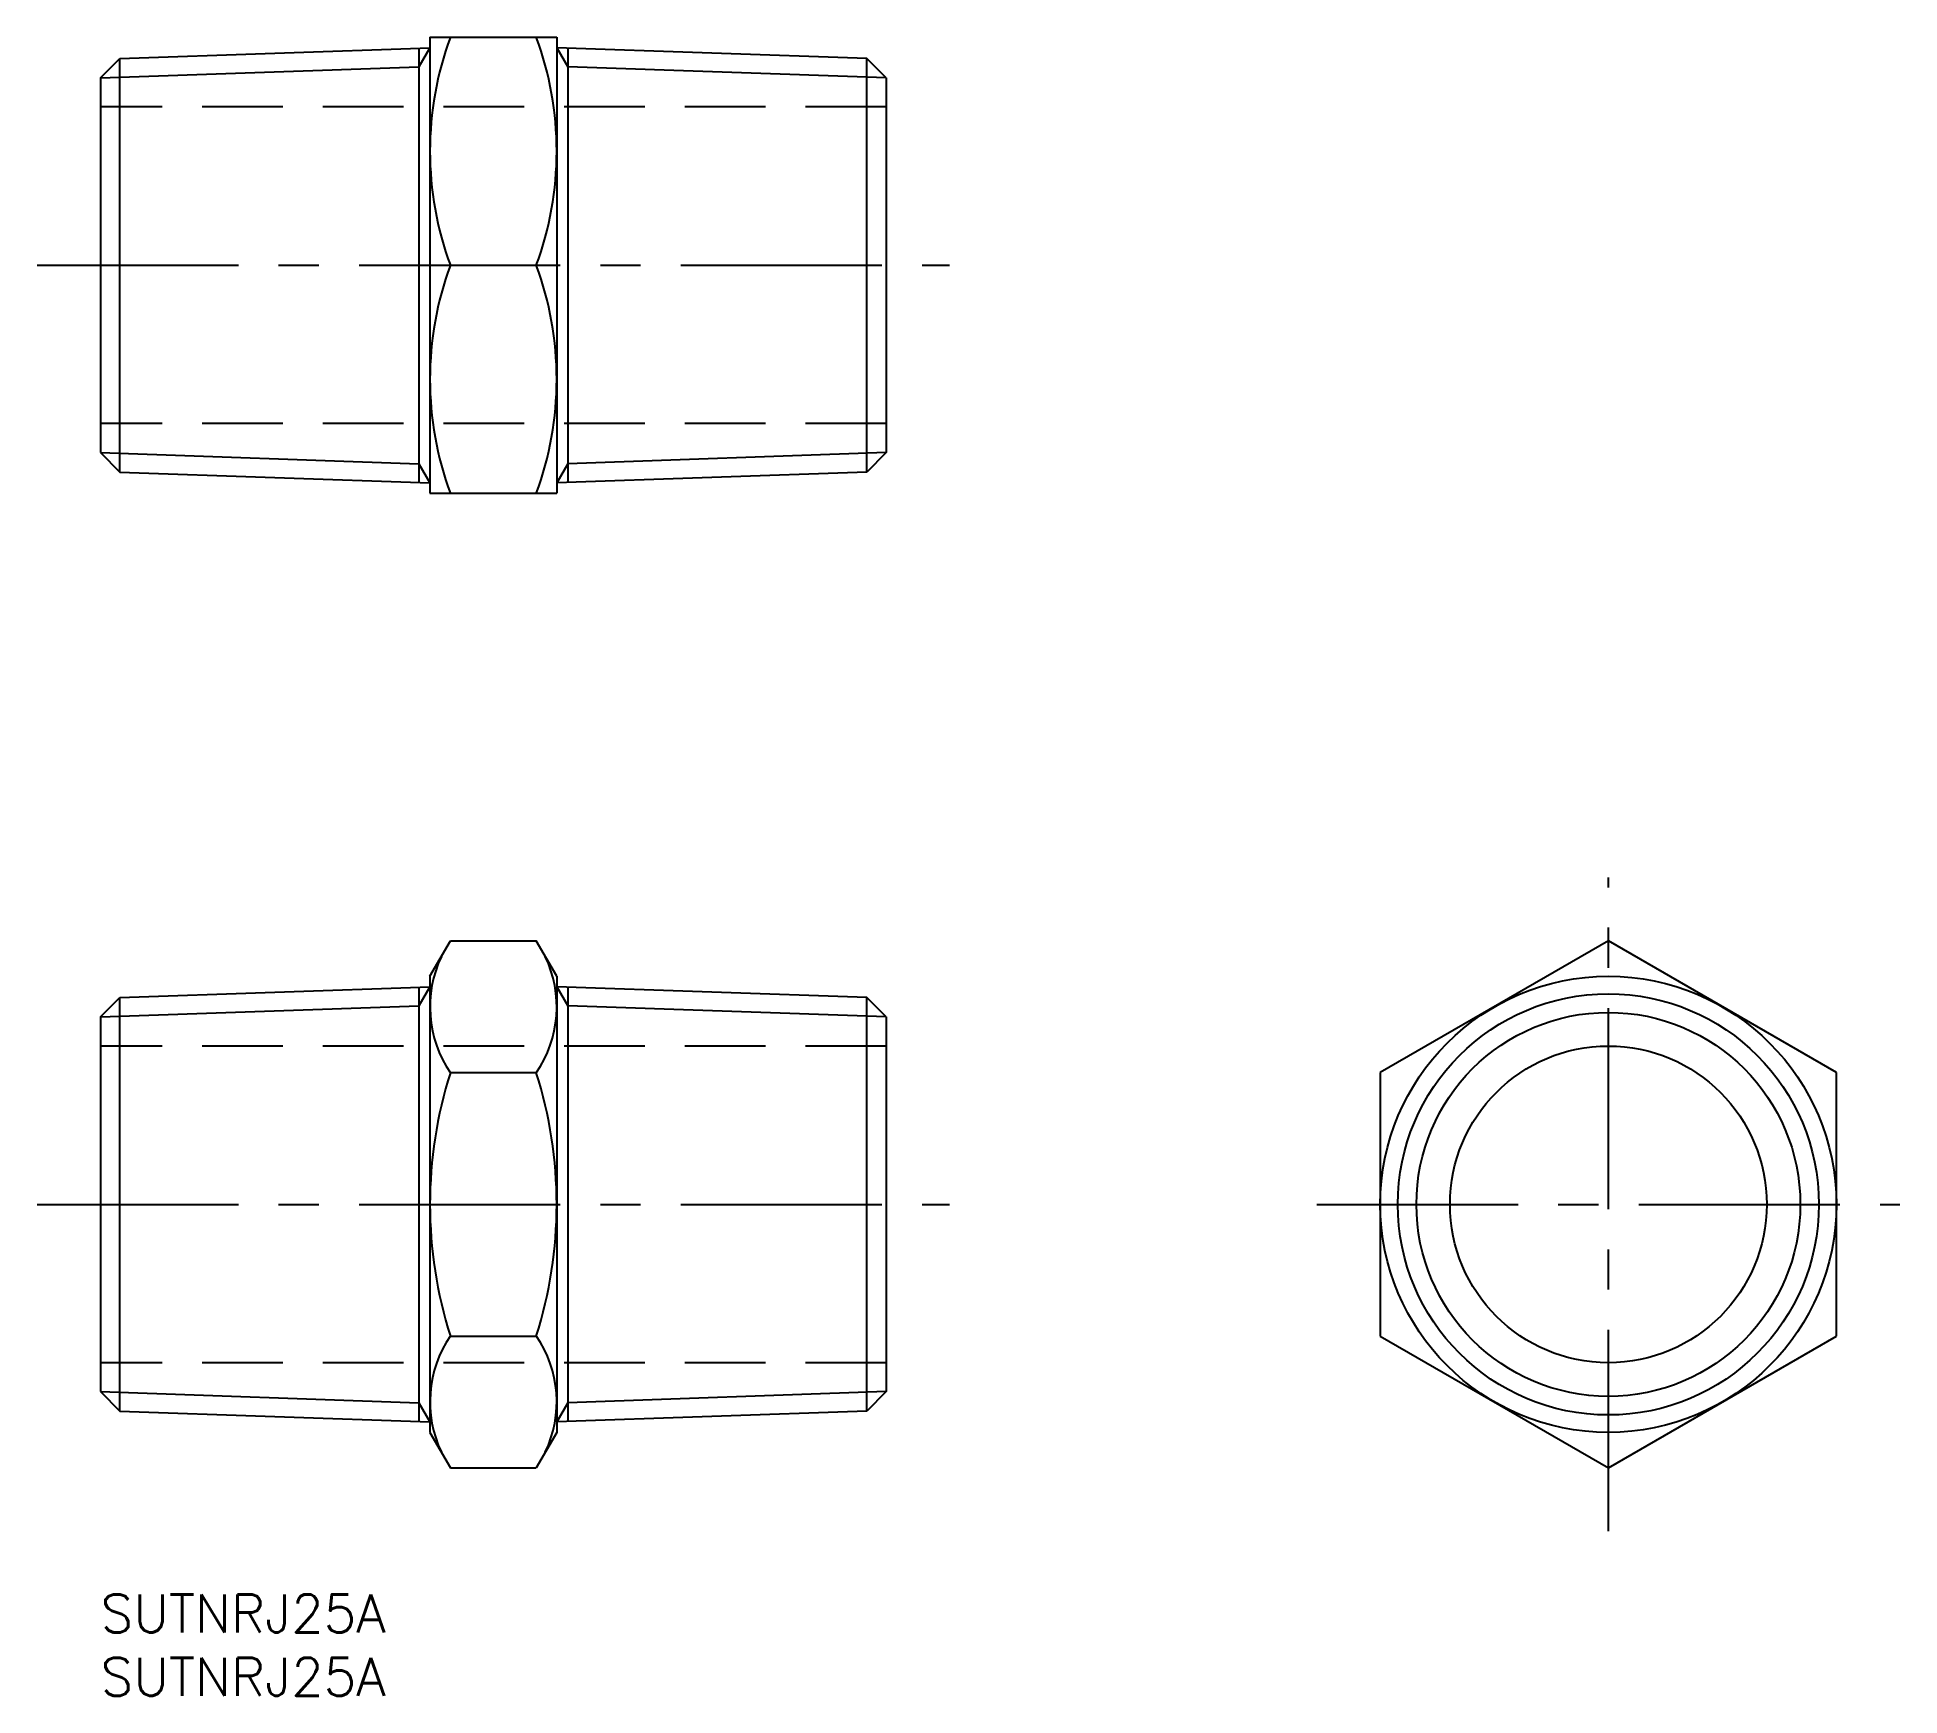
# Model space of a CAD drawing. Extents: x -5 to 142, y -8 to 123.
import ezdxf

# ---------------------------------------------------------------- set-up
doc = ezdxf.new("R2010")
doc.units = 0
doc.header["$LTSCALE"] = 0.5
doc.linetypes.add('CENTER', pattern=[50.8, 31.75, -6.35, 6.35, -6.35])
doc.linetypes.add('DASHED', pattern=[19.05, 12.7, -6.35])
for name, color, linetype in [('MSM_CENTER', 1, 'CENTER'), ('MSM_CONTINUOUS', 7, 'CONTINUOUS'), ('MSM_DASHED', 4, 'DASHED'), ('MSM_NARROW', 5, 'CONTINUOUS'), ('MSM_PART_NUMBER', 7, 'CONTINUOUS')]:
    doc.layers.add(name, color=color, linetype=linetype)
doc.styles.get("Standard").update_dxf_attribs({"font": 'txt.shx', "height": 3, "bigfont": 'bigfont.shx'})

# ---------------------------------------------------------------- blocks, each defined once
blk = doc.blocks.new('*U9')
at = {"layer": 'MSM_PART_NUMBER'}
blk.add_text('SUTNRJ25A', height=3, dxfattribs=at).set_placement((0, -3))
blk = doc.blocks.new('*U10')
at = {"layer": 'MSM_PART_NUMBER'}
blk.add_text('SUTNRJ25A', height=3, dxfattribs=at).set_placement((0, -8))

msp = doc.modelspace()

# ---------------------------------------------------------------- linework, layer by layer
at = {"layer": 'MSM_CENTER'}
for p, q in [((-5, 104.9), (67, 104.9)), ((119.01, 5), (119.01, 56.57)), ((-5, 30.78), (67, 30.78)), ((96.01, 30.78), (142.01, 30.78))]:
    msp.add_line(p, q, dxfattribs=at)
at = {"layer": 'MSM_CONTINUOUS'}
for p, q in [((1.53, 121.21), (26, 122.06)), ((25.13, 122.03), (25.13, 87.76)), ((26, 122.9), (26, 86.9)), ((26, 122.9), (36, 122.9)), ((36, 122.9), (36, 86.9)), ((60.47, 121.21), (36, 122.06)), ((36.87, 122.03), (36.87, 87.76)), ((0, 119.68), (1.53, 121.21)), ((1.53, 88.58), (1.53, 121.21)), ((60.47, 88.58), (60.47, 121.21)), ((62, 119.68), (60.47, 121.21)), ((0, 119.68), (0, 90.11)), ((62, 119.68), (62, 90.11)), ((27.61, 104.9), (34.39, 104.9)), ((0, 90.11), (1.53, 88.58)), ((62, 90.11), (60.47, 88.58)), ((1.53, 88.58), (26, 87.73)), ((60.47, 88.58), (36, 87.73)), ((26, 86.9), (36, 86.9)), ((26, 48.78), (27.61, 51.57)), ((27.61, 51.57), (34.39, 51.57)), ((36, 48.78), (34.39, 51.57)), ((119.01, 51.57), (101.01, 41.18)), ((137.01, 41.18), (119.01, 51.57)), ((26, 48.78), (26, 12.78)), ((36, 48.78), (36, 12.78)), ((0, 45.57), (1.53, 47.1)), ((1.53, 47.1), (26, 47.95)), ((1.53, 14.47), (1.53, 47.1)), ((25.13, 47.92), (25.13, 13.65)), ((60.47, 47.1), (36, 47.95)), ((36.87, 47.92), (36.87, 13.65)), ((60.47, 14.47), (60.47, 47.1)), ((62, 45.57), (60.47, 47.1)), ((0, 45.57), (0, 16)), ((62, 45.57), (62, 16)), ((27.61, 41.18), (34.39, 41.18)), ((101.01, 41.18), (101.01, 20.39)), ((137.01, 20.39), (137.01, 41.18)), ((27.61, 20.39), (34.39, 20.39)), ((101.01, 20.39), (119.01, 10)), ((119.01, 10), (137.01, 20.39)), ((0, 16), (1.53, 14.47)), ((62, 16), (60.47, 14.47)), ((1.53, 14.47), (26, 13.61)), ((60.47, 14.47), (36, 13.61)), ((26, 12.78), (27.61, 10)), ((36, 12.78), (34.39, 10)), ((27.61, 10), (34.39, 10))]:
    msp.add_line(p, q, dxfattribs=at)
for radius in [18, 16.62, 12.5]:
    msp.add_circle((119.01, 30.78), radius, dxfattribs=at)
for centre, radius, start, end in [((52, 113.9), 26, 159.7438, 200.2562), ((10, 113.9), 26, 339.7438, 20.2562), ((52, 95.9), 26, 159.7438, 200.2562), ((10, 95.9), 26, 339.7438, 20.2562), ((35.2, 46.37), 9.2, 154.3842, 214.3842), ((26.8, 46.37), 9.2, 325.6158, 25.6158), ((60.39, 30.78), 34.39, 162.412, 197.588), ((1.61, 30.78), 34.39, 342.412, 17.588), ((35.2, 15.2), 9.2, 145.6158, 205.6158), ((26.8, 15.2), 9.2, 334.3842, 34.3842)]:
    msp.add_arc(centre, radius, start, end, dxfattribs=at)
at = {"layer": 'MSM_DASHED'}
for p, q in [((62, 117.4), (0, 117.4)), ((62, 92.4), (0, 92.4)), ((62, 43.28), (0, 43.28)), ((62, 18.28), (0, 18.28))]:
    msp.add_line(p, q, dxfattribs=at)
at = {"layer": 'MSM_NARROW'}
for p, q in [((26, 122.06), (25.13, 120.56)), ((36, 122.06), (36.87, 120.56)), ((0, 119.68), (25.13, 120.56)), ((62, 119.68), (36.87, 120.56)), ((0, 90.11), (25.13, 89.23)), ((62, 90.11), (36.87, 89.23)), ((25.13, 89.23), (26, 87.73)), ((36.87, 89.23), (36, 87.73)), ((26, 47.95), (25.13, 46.44)), ((36, 47.95), (36.87, 46.44)), ((0, 45.57), (25.13, 46.44)), ((62, 45.57), (36.87, 46.44)), ((0, 16), (25.13, 15.12)), ((25.13, 15.12), (26, 13.61)), ((36.87, 15.12), (36, 13.61)), ((62, 16), (36.87, 15.12))]:
    msp.add_line(p, q, dxfattribs=at)
msp.add_circle((119.01, 30.78), 15.15, dxfattribs=at)

# ---------------------------------------------------------------- block references
at = {"layer": 'MSM_CONTINUOUS'}
for name in ['*U9', '*U10']:
    msp.add_blockref(name, (0, 0), dxfattribs=at)

doc.saveas('drawing.dxf')
